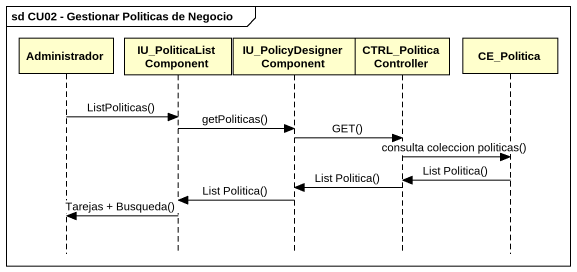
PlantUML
@startuml
mainframe sd CU02 - Gestionar Politicas de Negocio
hide footbox
participant Administrador
participant IU_PoliticaListComponent
participant IU_PolicyDesignerComponent
participant CTRL_PoliticaController
participant CE_Politica

Administrador -> IU_PoliticaListComponent : ListPoliticas()
IU_PoliticaListComponent -> IU_PolicyDesignerComponent : getPoliticas()
IU_PolicyDesignerComponent -> CTRL_PoliticaController : GET()
CTRL_PoliticaController -> CE_Politica : consulta coleccion politicas()
CE_Politica -> CTRL_PoliticaController : List Politica()
CTRL_PoliticaController -> IU_PolicyDesignerComponent : List Politica()
IU_PolicyDesignerComponent -> IU_PoliticaListComponent : List Politica()
IU_PoliticaListComponent -> Administrador : Tarejas + Busqueda()
@enduml
